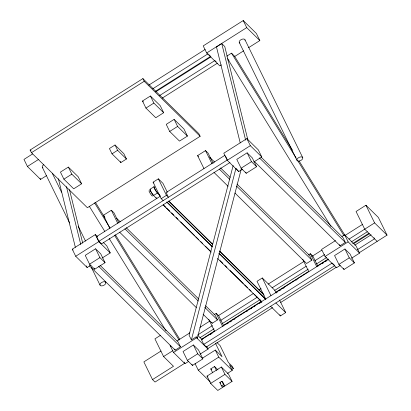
<?xml version="1.0" encoding="UTF-8"?>
<svg xmlns="http://www.w3.org/2000/svg" width="411" height="411" viewBox="0 0 411 411"><rect width="100%" height="100%" fill="white"/><g stroke="black" fill="none" stroke-linecap="round" stroke-linejoin="round"><path stroke-width="0.62" d="M233.15 165.515L189.07 335.186L191.382 339.897L196.134 336.892L197.352 338.089L241.211 169.255M191.382 339.897L235.945 168.361M30.116 150.015L142.884 78.604L198.821 133.606L200.136 136.298L87.368 207.709L31.436 152.702L30.116 150.015L31.025 150.909M31.436 152.702L144.199 81.291L200.136 136.298M32.623 153.925L23.966 159.406L27.434 166.481L40.581 179.412L46.53 175.641M248.491 47.748L259.85 40.555L256.387 33.481L243.235 20.55L203.209 45.898L206.671 52.973L219.823 65.904L221.447 64.876M148.823 85.103L205.161 49.428M27.434 166.481L38.793 159.283M206.671 52.973L246.703 27.624L259.85 40.555M247.895 140.017L224.766 46.551L221.745 43.576L216.469 46.921L240.214 142.884M152.758 88.786L208.012 53.8M155.379 91.36L210.627 56.374L208.88 54.658M155.692 91.859L210.946 56.867M142.478 101.019L150.395 96.004L160.208 105.653L163.67 112.727L155.759 117.741L145.946 108.088L142.478 101.019L143.372 101.892M159.627 95.542L214.881 60.556L216.186 61.84M226.744 56.168L231.491 53.163L234.511 56.132L292.416 150.113M145.946 108.088L153.858 103.079L163.67 112.727M162.247 98.116L217.496 63.124M227.935 60.766L229.019 60.078M234.429 56.656L243.625 50.83M68.349 167.077L60.438 172.091L63.9 179.165L73.713 188.813L81.63 183.799L78.162 176.73L68.349 167.077L71.817 174.151L81.63 183.799M115.008 144.991L109.418 148.53L112.018 153.837L120.87 162.54L126.46 159L123.86 153.699L115.008 144.991L117.603 150.298L126.46 159M63.9 179.165L71.817 174.151M112.018 153.837L117.603 150.298M174.141 119.36L166.229 124.369L169.692 131.443L179.504 141.091L187.421 136.082L183.953 129.008L174.141 119.36L177.609 126.429L187.421 136.082M169.692 131.443L177.609 126.429M163.146 200.609L161.184 198.677L153.098 182.176L158.374 178.836L162.951 183.342L167.354 192.322M109.794 228.218L103.438 215.251L111.355 210.242L113.97 212.816L118.943 222.962M203.964 168.582L197.609 155.615L205.526 150.606L208.141 153.18L213.114 163.326M150.066 189.219L154.022 186.712M150.323 189.327A3.956 0.632 57.7 0 0 150.662 191.315A3.956 0.632 57.7 0 0 153.539 195.497L157.495 192.99L160.239 195.687M90.913 265.152L87.158 267.53L75.711 256.269L72.244 249.2L95.326 234.583L97.525 236.746M253.731 162.042L261.781 156.945L258.319 149.871L246.867 138.615L223.79 153.231L227.252 160.3L238.704 171.562L242.459 169.183M160.295 196.237L96.606 236.572L98.912 241.288L101.527 243.857L229.99 162.509M225.064 155.219L166.111 192.554L168.418 197.27L166.455 195.338L158.374 178.836M161.184 198.677L166.455 195.338M98.912 241.288L227.375 159.936M75.711 256.269L98.789 241.653L110.24 252.914L102.185 258.01M227.252 160.3L250.335 145.684L261.781 156.945M95.583 248.783L85.226 255.344L89.557 264.186L94.694 269.241L105.057 262.68L100.726 253.839L95.583 248.783L99.914 257.625L105.057 262.68M247.129 152.815L236.767 159.376L241.098 168.217L246.24 173.272L256.598 166.712L252.267 157.87L247.129 152.815L251.46 161.657L256.598 166.712M89.557 264.186L99.914 257.625M241.098 168.217L251.46 161.657M160.639 335.237L154.916 338.864L163.578 356.548L173.488 366.299L152.517 379.579L143.855 361.896L161.066 350.999M359.26 252.719L387.034 235.133L378.372 217.455L365.939 205.228L356.049 211.495L364.711 229.174L377.139 241.401M276.12 293.064L274.712 290.192L262.285 277.97L257.009 281.309L265.67 298.992M214.08 314.672L216.191 313.336L218.806 315.91L223.779 326.057M308.25 255.036L310.362 253.7L312.977 256.274L317.95 266.42M177.028 340.96L189.908 332.802M335.546 240.574L321.592 249.41L325.055 256.485L336.506 267.741L340.262 265.362M341.988 236.495L344.675 234.794L356.121 246.05L359.589 253.125L351.533 258.221M199.869 327.387L209.625 321.207M218.292 315.72L253.505 293.418M258.925 289.991L261.093 288.614M268.136 284.155L303.888 261.514M312.016 256.366L321.767 250.191M345.065 235.436L362.399 224.463M203.096 314.276L212.225 323.252L217.501 319.907L215.189 315.196L205.608 305.769M236.998 184.082L309.56 255.431L311.867 260.148L306.591 263.492L234.948 193.036M163.578 356.548L172.949 350.614M197.845 334.847L212.477 325.584M220.599 320.436L257.44 297.107M272.067 287.844L306.2 266.23M314.867 260.738L324.618 254.563M349.001 239.125L374.601 222.911L387.034 235.133M89.3 265.676L175.199 350.146L180.475 346.807L178.163 342.091L100.032 265.259M254.168 161.271L340.067 245.742L345.338 242.403L343.031 237.686L261.242 157.259M170.93 346.242L170.046 345.379L173.514 352.448L196.597 337.832L208.043 349.093L199.993 354.19M325.055 256.485L348.138 241.863L359.589 253.125M199.921 337.76L214.008 328.841M222.135 323.693L260.06 299.681M274.687 290.418L308.276 269.143M316.403 264.001L326.694 257.481M351.076 242.043L367.326 231.747M201.513 339.27L214.516 331.04M223.183 325.548L261.103 301.54M275.73 292.278L308.774 271.358M317.441 265.871L328.276 259.012M352.653 243.574L368.908 233.284M328.317 259.315L201.441 339.666L203.748 344.382L206.368 346.956L334.831 265.604L332.648 263.461M193.391 344.963L183.029 351.523L187.359 360.365L192.497 365.42L202.859 358.86L198.528 350.018L193.391 344.963L197.722 353.804L202.859 358.86M344.932 248.994L334.569 255.555L338.9 264.396L344.043 269.452L354.405 262.891L350.074 254.049L344.932 248.994L349.263 257.836L354.405 262.891M209.944 334.703L212.112 333.331M226.744 324.063L228.372 323.036M229.996 322.008L231.624 320.976M233.792 319.604L234.876 318.915M246.795 311.368L247.879 310.685M250.592 308.969L251.676 308.281M253.844 306.909L254.928 306.221M259.259 303.477L261.427 302.106M276.058 292.843L277.687 291.81M279.31 290.783L280.939 289.75M283.107 288.378L284.191 287.695M296.11 280.143L297.194 279.459M322.121 263.677L323.75 262.644M325.373 261.617L327.002 260.584M353.558 243.774L369.273 233.823M354.878 245.09L371.133 234.794M203.748 344.382L332.211 263.03M357.19 249.806L374.524 238.827L374.01 237.779M187.359 360.365L197.722 353.804M338.9 264.396L349.263 257.836M184.816 363.19L155.034 382.05L152.517 379.579M207.57 348.785L272.58 307.613M280.708 302.465L336.506 267.129M173.514 352.448L184.96 363.709L188.721 361.331M202.335 358.253L215.287 350.054L222.027 356.676L215.6 343.56M270.597 306.277L280.41 315.931L285.686 312.586L279.495 299.953M195.045 363.581L198.241 370.111L218.75 357.123L232.23 370.378L227.37 373.455M212.693 372.813L210.771 368.893L214.532 366.514L217.974 369.9M207.036 376.07L221.344 367.008L228.475 374.02L232.087 381.387L217.779 390.45L210.648 383.437L207.036 376.07L207.93 376.949M231.742 369.561L233.361 368.539L232.277 366.324L228.352 362.461L220.101 345.62L216.957 342.533M210.648 383.437L224.956 374.375L232.087 381.387M219.839 382.543L221.858 381.264L222.89 382.281L224.565 385.703L222.546 386.977L221.514 385.96L219.839 382.543L220.527 383.222M221.514 385.96L223.533 384.686L224.565 385.703M259.444 157.932L345.338 242.403M236.33 168.741L238.704 171.562M209.62 157.156L214.64 162.093M220.573 167.924L230.155 177.352M219.233 169.049L229.728 179.371M236.572 186.106L311.867 260.148M197.609 155.615L198.482 156.473M213.956 172.394L228.1 186.301M153.098 182.176L153.93 182.998M275.873 302.938L285.686 312.586M168.834 201.082L212.708 244.226M219.561 250.972L263.436 294.117M168.638 201.2L212.518 244.355M219.834 251.547L264.17 295.149M159.062 194.228L157.233 192.43A3.165 0.503 57.7 0 1 154.932 189.101A3.165 0.503 57.7 0 1 154.623 187.462M167.292 202.32L212.086 246.374M219.402 253.566L265.568 298.967M166.64 201.981L212.364 246.949M218.77 253.243L265.866 299.557M156.021 197.629L156.935 198.528M163.337 204.822L165.618 207.072M166.532 207.971L169.733 211.115M171.562 212.913L173.848 215.164M176.134 217.409L177.963 219.207M180.706 221.904L194.418 235.39M195.79 236.741L198.534 239.438M200.815 241.683L202.644 243.482M205.387 246.179L210.874 251.573M220.013 260.564L222.757 263.261M225.043 265.511L226.872 267.309M230.073 270.453L243.327 283.492M244.699 284.838L247.443 287.536M249.272 289.334L251.1 291.132M254.296 294.281L261.612 301.474M153.539 195.497L156.74 198.641M163.141 204.94L211.151 252.154M217.553 258.447L261.91 302.064M116.621 218.262L120.269 221.853M126.203 227.684L198.76 299.038M124.862 228.809L198.333 301.063M204.724 307.346L217.501 319.907M103.438 215.251L104.312 216.109M119.586 232.153L196.253 307.546M233.361 368.539L229.436 364.675L232.23 370.378M103.253 242.377L106.773 245.84L110.24 252.914M197.974 335.525L202.376 339.856M210.771 368.893L211.634 369.741M98.691 266.379L180.475 346.807M198.241 370.111L210.37 382.04M72.244 249.2L73.127 250.063M299.151 161.04L345.276 235.893M231.491 53.163L296.131 158.071M297.477 160.254L343.935 235.652M227.56 58.691L330.917 226.43M95.573 202.608L104.995 217.907M115.434 234.845L179.735 339.203M94.571 202.916L110.056 228.048M114.433 235.154L179.073 340.056M89.295 206.255L104.779 231.388M109.156 238.493L166.054 330.834M365.939 205.228L374.601 222.911M243.235 20.55L246.703 27.624M344.675 234.794L348.138 241.863M245.007 39.826L302.753 157.701A3.165 1.762 -26.1 0 1 298.925 161.076A3.165 1.762 -26.1 0 1 297.918 158.173A3.165 1.762 -26.1 0 1 302.753 157.701M339.553 244.694L340.067 245.742M239.233 42.384L296.983 160.264M343.498 268.347L344.043 269.452M310.362 253.7L316.711 266.667M246.867 138.615L250.335 145.684M302.722 259.274L308.8 271.676M245.696 172.168L246.24 173.272M225.577 156.267L227.119 159.411M205.526 150.606L211.876 163.573M262.285 277.97L270.947 295.648M279.85 314.78L280.41 315.931M142.884 78.604L144.199 81.291M150.395 96.004L153.858 103.079M216.191 313.336L222.541 326.303M211.711 322.203L212.225 323.252M208.829 319.475L214.629 331.312M215.287 350.054L218.75 357.123M221.344 367.008L224.956 374.375M120.351 161.482L120.87 162.54M206.712 346.37L208.043 349.093M221.858 381.264L223.533 384.686M214.532 366.514L216.448 370.434M196.838 337.041L197.352 338.089M196.134 336.892L196.597 337.832M191.958 364.316L192.497 365.42M111.355 210.242L117.705 223.209M184.164 362.076L184.96 363.709M174.685 349.098L175.199 350.146M95.326 234.583L98.789 241.653M52.274 173.272L61.573 192.245M78.193 226.173L85.519 241.123M105.237 281.376L105.797 282.527A3.165 1.762 -26.1 0 1 101.974 285.897A3.165 1.762 -26.1 0 1 100.967 282.994A3.165 1.762 -26.1 0 1 105.797 282.527M94.155 268.136L94.694 269.241M42.276 167.21L69.603 222.983M91.293 267.258L100.027 285.085M86.356 265.896L87.158 267.53M40.047 178.323L40.581 179.412M221.745 43.576L245.644 140.166M69.459 189.589L82.719 243.178M66.438 186.615L80.777 244.566M58.388 178.739L75.352 247.283M239.911 43.052A3.165 1.762 -26.1 0 1 241.165 39.61A3.165 1.762 -26.1 0 1 245.059 40.304M42.955 167.873A3.165 1.762 -26.1 0 1 43.854 164.641M152.502 195.811A3.165 0.503 57.7 0 1 150.251 193.514A3.165 0.503 57.7 0 1 149.419 190.853M261.196 302.177A3.165 0.503 57.7 0 1 260.718 300.395M157.495 192.99A3.956 0.632 57.7 0 1 154.418 188.413A3.956 0.632 57.7 0 1 154.664 187.149M153.277 194.932A3.165 0.503 57.7 0 1 151.567 192.641M151.156 191.942A3.165 0.503 57.7 0 1 150.38 190"/></g></svg>
